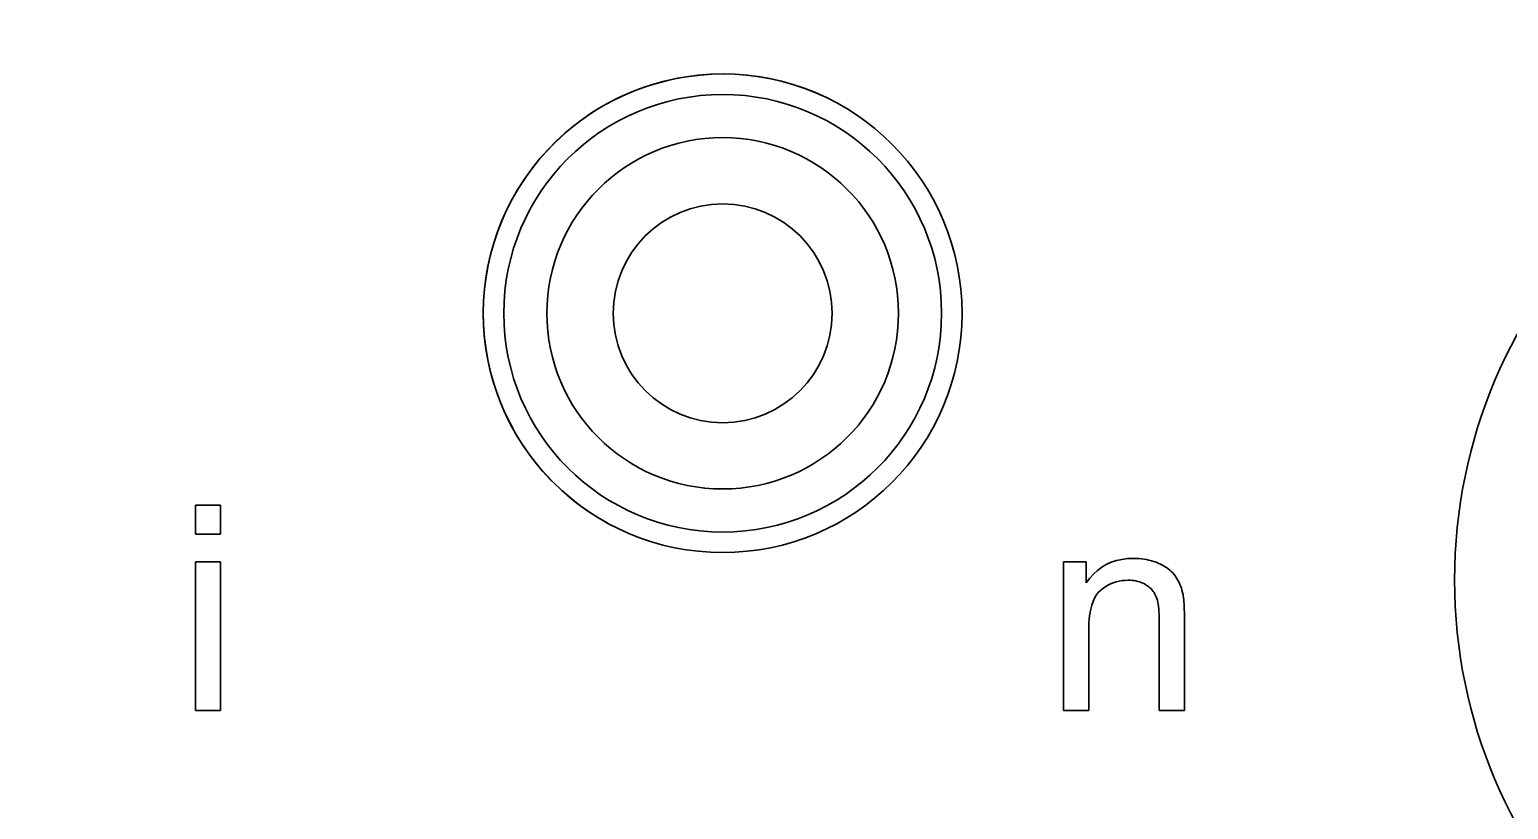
# Model space of a CAD drawing. Extents: x 23 to 472, y 3 to 294.
# Drawn here: x 145.52 to 153.63, y 112.74 to 117.02 of the extents above; entities that cross this region are included whole.
import ezdxf

# ---------------------------------------------------------------- set-up
doc = ezdxf.new("R2010")
doc.units = 0
doc.layers.get('0').update_dxf_attribs({"lineweight": 13})

msp = doc.modelspace()

# ---------------------------------------------------------------- linework, layer by layer
at = {"color": 7, "lineweight": 35, "ltscale": 0.003971}
for p, q in [((146.4289, 114.2537), (146.4289, 114.4126)), ((146.567, 114.4126), (146.567, 114.2537))]:
    msp.add_line(p, q, dxfattribs=at)
at = {"color": 7, "lineweight": 35, "ltscale": 0.003453}
for p, q in [((146.4289, 114.4126), (146.567, 114.4126)), ((146.567, 114.2537), (146.4289, 114.2537)), ((146.4289, 114.1026), (146.567, 114.1026)), ((146.567, 113.2876), (146.4289, 113.2876)), ((151.3271, 113.2876), (151.189, 113.2876)), ((151.8512, 113.2876), (151.7131, 113.2876))]:
    msp.add_line(p, q, dxfattribs=at)
at = {"color": 7, "lineweight": 35, "ltscale": 0.020374}
for p, q in [((146.4289, 113.2876), (146.4289, 114.1026)), ((146.567, 114.1026), (146.567, 113.2876)), ((151.189, 113.2876), (151.189, 114.1026))]:
    msp.add_line(p, q, dxfattribs=at)
at = {"color": 7, "lineweight": 35, "ltscale": 0.003108}
msp.add_line((151.189, 114.1026), (151.3133, 114.1026), dxfattribs=at)
at = {"color": 7, "lineweight": 35, "ltscale": 0.002897}
msp.add_line((151.3133, 114.1026), (151.3133, 113.9867), dxfattribs=at)
at = {"color": 7, "lineweight": 35, "ltscale": 0.000732619}
msp.add_line((151.3744, 114.0552), (151.3979, 114.0726), dxfattribs=at)
at = {"color": 7, "lineweight": 35, "ltscale": 0.000729045}
msp.add_line((151.3979, 114.0726), (151.423, 114.0874), dxfattribs=at)
at = {"color": 7, "lineweight": 35, "ltscale": 0.000733457}
msp.add_line((151.423, 114.0874), (151.4498, 114.0995), dxfattribs=at)
at = {"color": 7, "lineweight": 35, "ltscale": 0.000746395}
msp.add_line((151.4498, 114.0995), (151.4781, 114.1089), dxfattribs=at)
at = {"color": 7, "lineweight": 35, "ltscale": 0.000766719}
msp.add_line((151.4781, 114.1089), (151.508, 114.1156), dxfattribs=at)
at = {"color": 7, "lineweight": 35, "ltscale": 0.000794341}
msp.add_line((151.508, 114.1156), (151.5396, 114.1196), dxfattribs=at)
at = {"color": 7, "lineweight": 35, "ltscale": 0.00082895}
msp.add_line((151.5396, 114.1196), (151.5727, 114.121), dxfattribs=at)
at = {"color": 7, "lineweight": 35, "ltscale": 0.000365403}
msp.add_line((151.5727, 114.121), (151.5873, 114.1207), dxfattribs=at)
at = {"color": 7, "lineweight": 35, "ltscale": 0.00035992}
msp.add_line((151.5873, 114.1207), (151.6017, 114.1199), dxfattribs=at)
at = {"color": 7, "lineweight": 35, "ltscale": 0.000354854}
msp.add_line((151.6017, 114.1199), (151.6158, 114.1186), dxfattribs=at)
at = {"color": 7, "lineweight": 35, "ltscale": 0.000350699}
msp.add_line((151.6158, 114.1186), (151.6297, 114.1168), dxfattribs=at)
at = {"color": 7, "lineweight": 35, "ltscale": 0.000346803}
msp.add_line((151.6297, 114.1168), (151.6434, 114.1144), dxfattribs=at)
at = {"color": 7, "lineweight": 35, "ltscale": 0.000343363}
msp.add_line((151.6434, 114.1144), (151.6568, 114.1115), dxfattribs=at)
at = {"color": 7, "lineweight": 35, "ltscale": 0.000340925}
msp.add_line((151.6568, 114.1115), (151.67, 114.108), dxfattribs=at)
at = {"color": 7, "lineweight": 35, "ltscale": 0.000338475}
msp.add_line((151.67, 114.108), (151.6829, 114.104), dxfattribs=at)
at = {"color": 7, "lineweight": 35, "ltscale": 0.000337171}
msp.add_line((151.6829, 114.104), (151.6956, 114.0996), dxfattribs=at)
at = {"color": 7, "lineweight": 35, "ltscale": 0.000336301}
msp.add_line((151.6956, 114.0996), (151.7081, 114.0945), dxfattribs=at)
at = {"color": 7, "lineweight": 35, "ltscale": 0.000330466}
msp.add_line((151.7081, 114.0945), (151.7202, 114.0891), dxfattribs=at)
at = {"color": 7, "lineweight": 35, "ltscale": 0.000320129}
msp.add_line((151.7202, 114.0891), (151.7316, 114.0833), dxfattribs=at)
at = {"color": 7, "lineweight": 35, "ltscale": 0.000310446}
msp.add_line((151.7316, 114.0833), (151.7424, 114.0771), dxfattribs=at)
at = {"color": 7, "lineweight": 35, "ltscale": 0.000301299}
msp.add_line((151.7424, 114.0771), (151.7526, 114.0707), dxfattribs=at)
at = {"color": 7, "lineweight": 35, "ltscale": 0.000293015}
msp.add_line((151.7526, 114.0707), (151.7621, 114.0639), dxfattribs=at)
at = {"color": 7, "lineweight": 35, "ltscale": 0.000791631}
msp.add_line((151.3133, 113.9867), (151.332, 114.0122), dxfattribs=at)
at = {"color": 7, "lineweight": 35, "ltscale": 0.000764542}
msp.add_line((151.332, 114.0122), (151.3524, 114.035), dxfattribs=at)
at = {"color": 7, "lineweight": 35, "ltscale": 0.000744943}
msp.add_line((151.3524, 114.035), (151.3744, 114.0552), dxfattribs=at)
at = {"color": 7, "lineweight": 35, "ltscale": 0.000406869}
msp.add_line((151.4768, 113.9923), (151.4613, 113.9873), dxfattribs=at)
at = {"color": 7, "lineweight": 35, "ltscale": 0.000410934}
msp.add_line((151.4927, 113.9962), (151.4768, 113.9923), dxfattribs=at)
at = {"color": 7, "lineweight": 35, "ltscale": 0.000416785}
msp.add_line((151.5092, 113.999), (151.4927, 113.9962), dxfattribs=at)
at = {"color": 7, "lineweight": 35, "ltscale": 0.000425235}
msp.add_line((151.5261, 114.0007), (151.5092, 113.999), dxfattribs=at)
at = {"color": 7, "lineweight": 35, "ltscale": 0.000435376}
msp.add_line((151.5435, 114.0013), (151.5261, 114.0007), dxfattribs=at)
at = {"color": 7, "lineweight": 35, "ltscale": 0.000273016}
msp.add_line((151.5544, 114.001), (151.5435, 114.0013), dxfattribs=at)
at = {"color": 7, "lineweight": 35, "ltscale": 0.000266149}
msp.add_line((151.565, 114.0003), (151.5544, 114.001), dxfattribs=at)
at = {"color": 7, "lineweight": 35, "ltscale": 0.000260513}
msp.add_line((151.5754, 113.999), (151.565, 114.0003), dxfattribs=at)
at = {"color": 7, "lineweight": 35, "ltscale": 0.000254996}
msp.add_line((151.5854, 113.9973), (151.5754, 113.999), dxfattribs=at)
at = {"color": 7, "lineweight": 35, "ltscale": 0.000250685}
msp.add_line((151.5952, 113.995), (151.5854, 113.9973), dxfattribs=at)
at = {"color": 7, "lineweight": 35, "ltscale": 0.000246908}
msp.add_line((151.6047, 113.9923), (151.5952, 113.995), dxfattribs=at)
at = {"color": 7, "lineweight": 35, "ltscale": 0.000244123}
msp.add_line((151.6139, 113.9891), (151.6047, 113.9923), dxfattribs=at)
at = {"color": 7, "lineweight": 35, "ltscale": 0.000285463}
msp.add_line((151.7621, 114.0639), (151.7711, 114.0568), dxfattribs=at)
at = {"color": 7, "lineweight": 35, "ltscale": 0.000278795}
msp.add_line((151.7711, 114.0568), (151.7794, 114.0494), dxfattribs=at)
at = {"color": 7, "lineweight": 35, "ltscale": 0.00027352}
msp.add_line((151.7794, 114.0494), (151.7871, 114.0416), dxfattribs=at)
at = {"color": 7, "lineweight": 35, "ltscale": 0.000268871}
msp.add_line((151.7871, 114.0416), (151.7941, 114.0335), dxfattribs=at)
at = {"color": 7, "lineweight": 35, "ltscale": 0.000265126}
msp.add_line((151.7941, 114.0335), (151.8006, 114.0251), dxfattribs=at)
at = {"color": 7, "lineweight": 35, "ltscale": 0.000264639}
msp.add_line((151.8006, 114.0251), (151.8065, 114.0163), dxfattribs=at)
at = {"color": 7, "lineweight": 35, "ltscale": 0.000266787}
msp.add_line((151.8065, 114.0163), (151.8121, 114.0072), dxfattribs=at)
at = {"color": 7, "lineweight": 35, "ltscale": 0.000268698}
msp.add_line((151.8121, 114.0072), (151.8174, 113.9978), dxfattribs=at)
at = {"color": 7, "lineweight": 35, "ltscale": 0.000271632}
msp.add_line((151.8174, 113.9978), (151.8222, 113.9881), dxfattribs=at)
at = {"color": 7, "lineweight": 35, "ltscale": 0.000471772}
msp.add_line((151.3681, 113.9188), (151.3585, 113.9026), dxfattribs=at)
at = {"color": 7, "lineweight": 35, "ltscale": 0.000447718}
msp.add_line((151.379, 113.9331), (151.3681, 113.9188), dxfattribs=at)
at = {"color": 7, "lineweight": 35, "ltscale": 0.000431106}
msp.add_line((151.3912, 113.9453), (151.379, 113.9331), dxfattribs=at)
at = {"color": 7, "lineweight": 35, "ltscale": 0.000421142}
msp.add_line((151.4042, 113.9559), (151.3912, 113.9453), dxfattribs=at)
at = {"color": 7, "lineweight": 35, "ltscale": 0.000413777}
msp.add_line((151.4178, 113.9654), (151.4042, 113.9559), dxfattribs=at)
at = {"color": 7, "lineweight": 35, "ltscale": 0.000408574}
msp.add_line((151.4318, 113.9738), (151.4178, 113.9654), dxfattribs=at)
at = {"color": 7, "lineweight": 35, "ltscale": 0.000405981}
msp.add_line((151.4463, 113.9811), (151.4318, 113.9738), dxfattribs=at)
at = {"color": 7, "lineweight": 35, "ltscale": 0.000405168}
msp.add_line((151.4613, 113.9873), (151.4463, 113.9811), dxfattribs=at)
at = {"color": 7, "lineweight": 35, "ltscale": 0.000241723}
msp.add_line((151.6228, 113.9853), (151.6139, 113.9891), dxfattribs=at)
at = {"color": 7, "lineweight": 35, "ltscale": 0.000240547}
msp.add_line((151.6315, 113.9811), (151.6228, 113.9853), dxfattribs=at)
at = {"color": 7, "lineweight": 35, "ltscale": 0.000240104}
msp.add_line((151.6398, 113.9763), (151.6315, 113.9811), dxfattribs=at)
at = {"color": 7, "lineweight": 35, "ltscale": 0.000237269}
msp.add_line((151.6478, 113.9712), (151.6398, 113.9763), dxfattribs=at)
at = {"color": 7, "lineweight": 35, "ltscale": 0.00023165}
msp.add_line((151.6553, 113.9657), (151.6478, 113.9712), dxfattribs=at)
at = {"color": 7, "lineweight": 35, "ltscale": 0.000227054}
msp.add_line((151.6622, 113.9599), (151.6553, 113.9657), dxfattribs=at)
at = {"color": 7, "lineweight": 35, "ltscale": 0.000223397}
msp.add_line((151.6687, 113.9537), (151.6622, 113.9599), dxfattribs=at)
at = {"color": 7, "lineweight": 35, "ltscale": 0.000220708}
msp.add_line((151.6746, 113.9472), (151.6687, 113.9537), dxfattribs=at)
at = {"color": 7, "lineweight": 35, "ltscale": 0.000219069}
msp.add_line((151.6801, 113.9403), (151.6746, 113.9472), dxfattribs=at)
at = {"color": 7, "lineweight": 35, "ltscale": 0.000218331}
msp.add_line((151.6851, 113.9332), (151.6801, 113.9403), dxfattribs=at)
at = {"color": 7, "lineweight": 35, "ltscale": 0.000218592}
msp.add_line((151.6895, 113.9256), (151.6851, 113.9332), dxfattribs=at)
at = {"color": 7, "lineweight": 35, "ltscale": 0.000220207}
msp.add_line((151.6935, 113.9178), (151.6895, 113.9256), dxfattribs=at)
at = {"color": 7, "lineweight": 35, "ltscale": 0.000222556}
msp.add_line((151.697, 113.9096), (151.6935, 113.9178), dxfattribs=at)
at = {"color": 7, "lineweight": 35, "ltscale": 0.000232613}
msp.add_line((151.7001, 113.9008), (151.697, 113.9096), dxfattribs=at)
at = {"color": 7, "lineweight": 35, "ltscale": 0.000274841}
msp.add_line((151.8222, 113.9881), (151.8267, 113.9781), dxfattribs=at)
at = {"color": 7, "lineweight": 35, "ltscale": 0.000278809}
msp.add_line((151.8267, 113.9781), (151.8308, 113.9677), dxfattribs=at)
at = {"color": 7, "lineweight": 35, "ltscale": 0.000283224}
msp.add_line((151.8308, 113.9677), (151.8345, 113.957), dxfattribs=at)
at = {"color": 7, "lineweight": 35, "ltscale": 0.000288148}
msp.add_line((151.8345, 113.957), (151.8379, 113.946), dxfattribs=at)
at = {"color": 7, "lineweight": 35, "ltscale": 0.000293062}
msp.add_line((151.8379, 113.946), (151.8409, 113.9347), dxfattribs=at)
at = {"color": 7, "lineweight": 35, "ltscale": 0.00029888}
msp.add_line((151.8409, 113.9347), (151.8436, 113.923), dxfattribs=at)
at = {"color": 7, "lineweight": 35, "ltscale": 0.000209512}
msp.add_line((151.8436, 113.923), (151.845, 113.9148), dxfattribs=at)
at = {"color": 7, "lineweight": 35, "ltscale": 0.000237134}
msp.add_line((151.845, 113.9148), (151.8463, 113.9054), dxfattribs=at)
at = {"color": 7, "lineweight": 35, "ltscale": 0.000617053}
msp.add_line((151.3374, 113.8418), (151.3329, 113.8176), dxfattribs=at)
at = {"color": 7, "lineweight": 35, "ltscale": 0.000575112}
msp.add_line((151.3431, 113.8641), (151.3374, 113.8418), dxfattribs=at)
at = {"color": 7, "lineweight": 35, "ltscale": 0.000535923}
msp.add_line((151.3502, 113.8844), (151.3431, 113.8641), dxfattribs=at)
at = {"color": 7, "lineweight": 35, "ltscale": 0.000501372}
msp.add_line((151.3585, 113.9026), (151.3502, 113.8844), dxfattribs=at)
at = {"color": 7, "lineweight": 35, "ltscale": 0.000250765}
msp.add_line((151.7028, 113.8911), (151.7001, 113.9008), dxfattribs=at)
at = {"color": 7, "lineweight": 35, "ltscale": 0.000269226}
msp.add_line((151.7052, 113.8806), (151.7028, 113.8911), dxfattribs=at)
at = {"color": 7, "lineweight": 35, "ltscale": 0.000288311}
msp.add_line((151.7073, 113.8693), (151.7052, 113.8806), dxfattribs=at)
at = {"color": 7, "lineweight": 35, "ltscale": 0.000308197}
msp.add_line((151.7091, 113.8571), (151.7073, 113.8693), dxfattribs=at)
at = {"color": 7, "lineweight": 35, "ltscale": 0.000328141}
msp.add_line((151.7105, 113.8441), (151.7091, 113.8571), dxfattribs=at)
at = {"color": 7, "lineweight": 35, "ltscale": 0.000348778}
msp.add_line((151.7117, 113.8302), (151.7105, 113.8441), dxfattribs=at)
at = {"color": 7, "lineweight": 35, "ltscale": 0.000369318}
msp.add_line((151.7125, 113.8154), (151.7117, 113.8302), dxfattribs=at)
at = {"color": 7, "lineweight": 35, "ltscale": 0.000265341}
msp.add_line((151.8463, 113.9054), (151.8475, 113.8948), dxfattribs=at)
at = {"color": 7, "lineweight": 35, "ltscale": 0.000293726}
msp.add_line((151.8475, 113.8948), (151.8485, 113.8831), dxfattribs=at)
at = {"color": 7, "lineweight": 35, "ltscale": 0.000321997}
msp.add_line((151.8485, 113.8831), (151.8493, 113.8702), dxfattribs=at)
at = {"color": 7, "lineweight": 35, "ltscale": 0.000350628}
msp.add_line((151.8493, 113.8702), (151.85, 113.8562), dxfattribs=at)
at = {"color": 7, "lineweight": 35, "ltscale": 0.000379016}
msp.add_line((151.85, 113.8562), (151.8505, 113.8411), dxfattribs=at)
at = {"color": 7, "lineweight": 35, "ltscale": 0.000407816}
msp.add_line((151.8505, 113.8411), (151.8509, 113.8248), dxfattribs=at)
at = {"color": 7, "lineweight": 35, "ltscale": 0.000757782}
msp.add_line((151.3278, 113.763), (151.3271, 113.7327), dxfattribs=at)
at = {"color": 7, "lineweight": 35, "ltscale": 0.000709163}
msp.add_line((151.3297, 113.7913), (151.3278, 113.763), dxfattribs=at)
at = {"color": 7, "lineweight": 35, "ltscale": 0.000661753}
msp.add_line((151.3329, 113.8176), (151.3297, 113.7913), dxfattribs=at)
at = {"color": 7, "lineweight": 35, "ltscale": 0.000390438}
msp.add_line((151.713, 113.7998), (151.7125, 113.8154), dxfattribs=at)
at = {"color": 7, "lineweight": 35, "ltscale": 0.000411432}
msp.add_line((151.7131, 113.7833), (151.713, 113.7998), dxfattribs=at)
at = {"color": 7, "lineweight": 35, "ltscale": 0.012393}
msp.add_line((151.7131, 113.2876), (151.7131, 113.7833), dxfattribs=at)
at = {"color": 7, "lineweight": 35, "ltscale": 0.00043635}
msp.add_line((151.8509, 113.8248), (151.8512, 113.8073), dxfattribs=at)
at = {"color": 7, "lineweight": 35, "ltscale": 0.000465211}
msp.add_line((151.8512, 113.8073), (151.8512, 113.7887), dxfattribs=at)
at = {"color": 7, "lineweight": 35, "ltscale": 0.012528}
msp.add_line((151.8512, 113.7887), (151.8512, 113.2876), dxfattribs=at)
at = {"color": 7, "lineweight": 35, "ltscale": 0.011127}
msp.add_line((151.3271, 113.7327), (151.3271, 113.2876), dxfattribs=at)
at = {"color": 7, "lineweight": 35}
for centre, radius in [((149.3198, 115.4655), 1.3125), ((156.1448, 114.003), 2.8125), ((149.3198, 115.4655), 1.2), ((149.3198, 115.4655), 0.9638), ((149.3198, 115.4655), 0.6)]:
    msp.add_circle(centre, radius, dxfattribs=at)
for centre, radius, start, end in [((149.3198, 108.9405), 16.9688, 92.27977, 447.72023), ((149.3198, 115.4655), 1.3125, 61.35211, 241.35211)]:
    msp.add_arc(centre, radius, start, end, dxfattribs=at)

doc.saveas('drawing.dxf')
